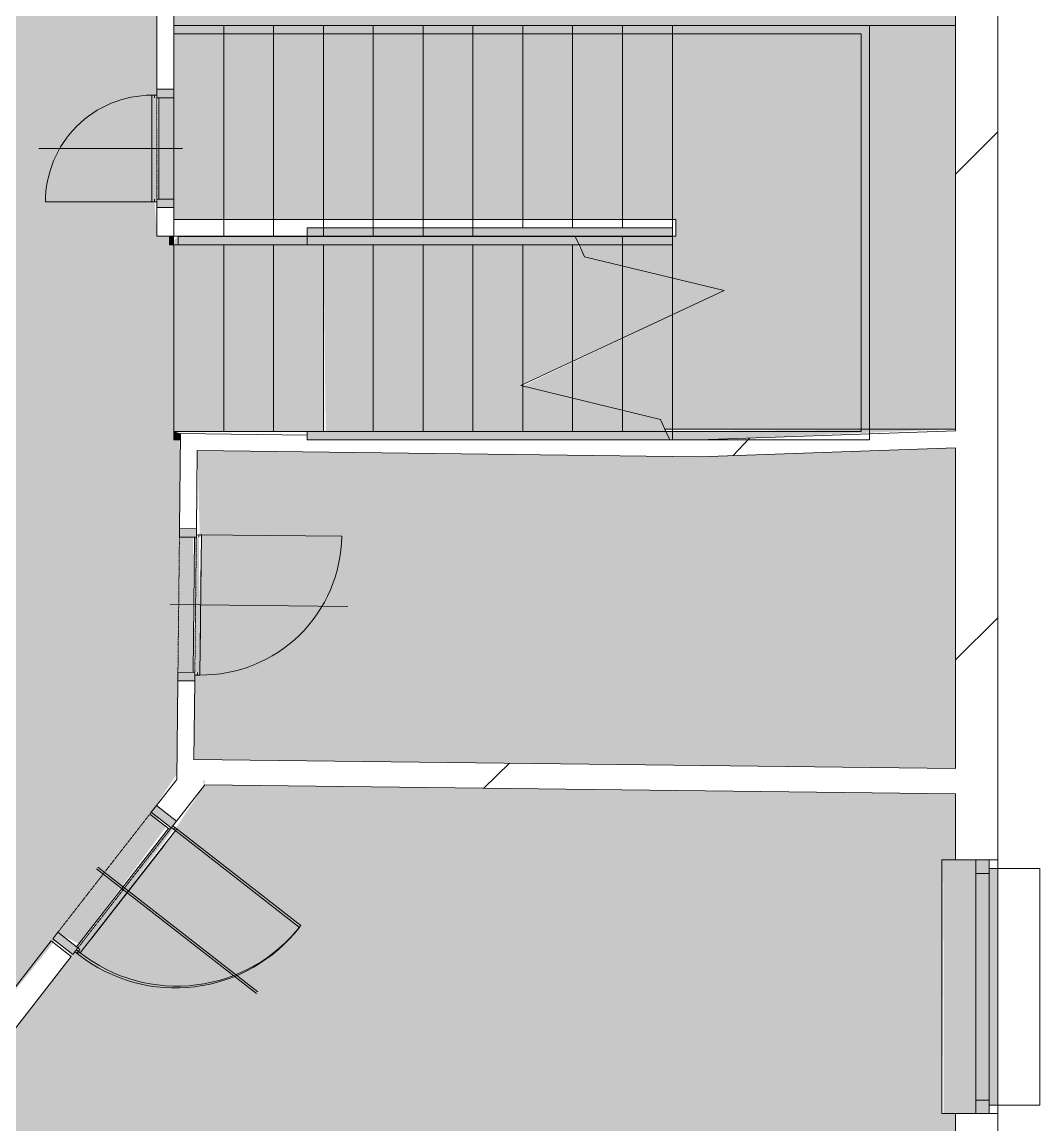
# Model space of a CAD drawing. Header units: millimetres. Extents: x -2665 to 226309, y -45352 to 20466.
# Drawn here: x 182975 to 188999, y -24432 to -17908 of the extents above; entities that cross this region are included whole.
import ezdxf

# ---------------------------------------------------------------- set-up
doc = ezdxf.new("R2010")
doc.units = ezdxf.units.MM
doc.linetypes.add('Čerchovaná se dvěma tečkami', pattern=[2.59, 1, -0.53, 0, -0.53, 0, -0.53])
for name, color, linetype, lineweight in [('A-DETL-GENF', 92, 'Continuous', 13), ('A-DETL-THIN', 151, 'Continuous', 13), ('A-DOOR', 31, 'Continuous', 13), ('A-DOOR-FRAM', 31, 'Continuous', 9), ('A-FLOR', 192, 'Continuous', 13), ('A-FLOR-HRAL', 11, 'Continuous', 13), ('A-GENM', 13, 'Continuous', 13), ('A-GLAZ', 151, 'Continuous', 13), ('A-WALL', 113, 'Continuous', 13), ('A-WALL-PATT', 111, 'Continuous', 9), ('Q-SPCQ', 91, 'Continuous', 13), ('S-STRS', 31, 'Continuous', 13), ('S-STRS-MBND', 31, 'Continuous', 9)]:
    doc.layers.add(name, color=color, linetype=linetype, lineweight=lineweight)
pattern_1 = [(45, (92359, 0), (-7184.2, 7184.2), []), (45, (95233, -3e-12), (-7184.2, 7184.2), []), (45, (100980, -7e-12), (-4310.5, 10057.9), [4064, -2032, 67.06, -1964.94])]

# ---------------------------------------------------------------- blocks, each defined once
blk = doc.blocks.new('OKNO_1k_nadsvetlik - OKNO_1k_nadsvetlik_1500x1800-1969463-Mapka _ závislý 14')
at = {"layer": 'A-GLAZ', "lineweight": 9}
h = blk.add_hatch(color=256, dxfattribs=at)
h.paths.add_polyline_path([(-750, 5), (-750, -75), (-670, -75), (-670, 5)])
h.paths.add_polyline_path([(670, -75), (750, -75), (750, 5), (670, 5)])
blk.add_hatch(color=256, dxfattribs=at).paths.add_polyline_path([(670, 5), (-670, 5), (-670, -75), (670, -75)])
for p, q in [((-750, 5), (-670, 5)), ((670, 5), (-670, 5)), ((-670, 5), (-670, -75)), ((670, 5), (750, 5)), ((670, -75), (670, 5)), ((-750, -75), (-700, -75)), ((-670, -75), (-750, -75)), ((-700, -126), (-750, -126)), ((-700, -75), (-700, -125)), ((-670, -75), (670, -75)), ((750, -75), (670, -75)), ((700, -75), (750, -75)), ((700, -125), (700, -75)), ((750, -126), (700, -126))]:
    blk.add_line(p, q, dxfattribs=at)
blk = doc.blocks.new('parapet s nosem_vnitní - parapet s nosem_vnitní-1280316-Mapka _ závislý 14')
at = {"layer": 'A-GENM', "lineweight": 9}
for points in [[(-750, 197.1), (-750, 190), (-750, 198.7)], [(-750, 190), (-750, 0), (750, 0), (750, 190)]]:
    blk.add_hatch(color=151, dxfattribs=at).paths.add_polyline_path(points)
for p, q in [((750, 200), (-750, 200)), ((-750, 200), (-750, 190)), ((750, 200), (-750, 200)), ((750, 190), (750, 200)), ((-750, 120), (-750, 190)), ((750, 190), (750, 120))]:
    blk.add_line(p, q, dxfattribs=at)
blk = doc.blocks.new('parapet_ext - parapet_ext-1802102-Mapka _ závislý 14')
at = {"layer": 'Q-SPCQ', "lineweight": 9}
blk.add_hatch(color=151, dxfattribs=at).paths.add_polyline_path([(-700, 0), (-700, -50), (700, -50), (700, 0), (-670, 0)])
for p, q in [((-700, -300), (-700, -51)), ((700, -51), (700, -300)), ((700, -300), (-700, -300))]:
    blk.add_line(p, q, dxfattribs=at)
blk = doc.blocks.new('DVERE_1k_oblozka - DD03_01_800x1970_koupelna-V145-Mapka _ závislý 14')
at = {"layer": 'A-DOOR', "lineweight": 9}
blk.add_hatch(color=151, dxfattribs=at).paths.add_polyline_path([(415, 77.1), (-400, 62.1), (-399.9, 37.1), (400, 47.1), (400, 62.1)])
h = blk.add_hatch(color=151, dxfattribs=at)
h.paths.add_polyline_path([(450, 47.1), (400, 47.1), (400, -52.9), (450, -52.9)])
h.paths.add_polyline_path([(-400, 47.1), (-450, 47.1), (-450, -52.9), (-400, -52.9)])
for p, q in [((0, -102.9), (0, 947.1)), ((-415, 47.1), (-415, 907.1)), ((415, 77.1), (-415, 77.1)), ((-415, 77.1), (-415, 62.1)), ((-415, 62.1), (-415, 77.1)), ((305, 77.1), (-305, 77.1)), ((415, 62.1), (415, 77.1)), ((415, 77.1), (415, 47.1)), ((-400, 47.1), (-450, 47.1)), ((-450, 47.1), (-450, -52.9)), ((-415, 62.1), (-400, 62.1)), ((-400, -52.9), (-400, 47.1)), ((-400, 37.1), (400, 37.1)), ((400, 62.1), (415, 62.1)), ((415, 62.1), (400, 62.1)), ((450, 47.1), (400, 47.1)), ((400, 47.1), (400, -52.9)), ((450, -52.9), (450, 47.1)), ((-450, -52.9), (-400, -52.9)), ((400, -52.9), (450, -52.9))]:
    blk.add_line(p, q, dxfattribs=at)
at = {"layer": 'A-DOOR', "linetype": 'Čerchovaná se dvěma tečkami', "lineweight": 9}
for p, q in [((-400, 47.1), (400, 47.1)), ((-400, -52.9), (400, -52.9))]:
    blk.add_line(p, q, dxfattribs=at)
at = {"layer": 'A-DOOR', "lineweight": 9}
blk.add_arc((-415, 77.1), 830, 360, 90, dxfattribs=at)
at = {"layer": 'A-DOOR-FRAM'}
for p, q in [((-400, 47.1), (-450, 47.1)), ((-400, -52.9), (-400, 47.1)), ((400, 47.1), (400, -52.9)), ((400, 47.1), (450, 47.1)), ((-450, -52.9), (-400, -52.9)), ((450, -52.9), (400, -52.9))]:
    blk.add_line(p, q, dxfattribs=at)
blk = doc.blocks.new('DVERE_1k_oblozka - DD03_01_900x1970_koupelna-1549520-Mapka _ závislý 14')
at = {"layer": 'A-DOOR', "lineweight": 9}
h = blk.add_hatch(color=151, dxfattribs=at)
h.paths.add_polyline_path([(500, 72.1), (450, 72.1), (450, -77.9), (500, -77.9)])
h.paths.add_polyline_path([(-450, 72.1), (-500, 72.1), (-500, -77.9), (-450, -77.9)])
blk.add_hatch(color=151, dxfattribs=at).paths.add_polyline_path([(465, 102.1), (-450, 87.1), (-428.6, 62.1), (450, 72.1), (450, 87.1)])
for p, q in [((0, -127.9), (0, 1072.1)), ((-465, 72.1), (-465, 1032.1)), ((-450, 72.1), (-500, 72.1)), ((-500, 72.1), (-500, -77.9)), ((465, 102.1), (-465, 102.1)), ((-465, 102.1), (-465, 87.1)), ((-465, 87.1), (-465, 102.1)), ((-465, 87.1), (-450, 87.1)), ((-450, 87.1), (-465, 87.1)), ((-450, -77.9), (-450, 72.1)), ((355, 102.1), (-355, 102.1)), ((450, 62.1), (450, 87.1)), ((450, 87.1), (465, 87.1)), ((500, 72.1), (450, 72.1)), ((450, 72.1), (450, -77.9)), ((465, 87.1), (465, 102.1)), ((465, 102.1), (465, 72.1)), ((500, -77.9), (500, 72.1)), ((-436.4, 62.1), (450, 62.1)), ((-500, -77.9), (-450, -77.9)), ((450, -77.9), (500, -77.9))]:
    blk.add_line(p, q, dxfattribs=at)
at = {"layer": 'A-DOOR', "linetype": 'Čerchovaná se dvěma tečkami', "lineweight": 9}
for p, q in [((-450, 72.1), (450, 72.1)), ((-450, -77.9), (450, -77.9))]:
    blk.add_line(p, q, dxfattribs=at)
at = {"layer": 'A-DOOR', "lineweight": 9}
blk.add_arc((-465, 102.1), 930, 360, 90, dxfattribs=at)
at = {"layer": 'A-DOOR-FRAM'}
for p, q in [((-450, 72.1), (-500, 72.1)), ((-450, -77.9), (-450, 72.1)), ((450, 72.1), (450, -77.9)), ((450, 72.1), (500, 72.1)), ((-500, -77.9), (-450, -77.9)), ((500, -77.9), (450, -77.9))]:
    blk.add_line(p, q, dxfattribs=at)
blk = doc.blocks.new('DVERE_1k_oblozka - DD03_01_600x1970_koupelna-V179-Mapka _ závislý 14')
at = {"layer": 'A-DOOR', "lineweight": 9}
blk.add_hatch(color=151, dxfattribs=at).paths.add_polyline_path([(-315, 77.1), (-300, 37.1), (300, 47.1), (315, 77.1)])
h = blk.add_hatch(color=151, dxfattribs=at)
h.paths.add_polyline_path([(-350, 47.1), (-350, -52.9), (-300, -52.9), (-300, 47.1)])
h.paths.add_polyline_path([(300, 47.1), (300, -52.9), (350, -52.9), (350, 47.1)])
for p, q in [((0, -102.9), (0, 747.1)), ((-315, 47.1), (-315, 707.1)), ((315, 77.1), (-315, 77.1)), ((-315, 77.1), (-315, 62.1)), ((205, 77.1), (-205, 77.1)), ((315, 62.1), (315, 77.1)), ((315, 77.1), (315, 47.1)), ((-300, 47.1), (-350, 47.1)), ((-350, 47.1), (-350, -52.9)), ((-315, 62.1), (-300, 62.1)), ((-300, -52.9), (-300, 47.1)), ((-300, 37.1), (300, 37.1)), ((300, 62.1), (315, 62.1)), ((350, 47.1), (300, 47.1)), ((300, 47.1), (300, -52.9)), ((350, -52.9), (350, 47.1)), ((-350, -52.9), (-300, -52.9)), ((300, -52.9), (350, -52.9))]:
    blk.add_line(p, q, dxfattribs=at)
at = {"layer": 'A-DOOR', "linetype": 'Čerchovaná se dvěma tečkami', "lineweight": 9}
for p, q in [((-300, 47.1), (300, 47.1)), ((-300, -52.9), (300, -52.9))]:
    blk.add_line(p, q, dxfattribs=at)
at = {"layer": 'A-DOOR', "lineweight": 9}
blk.add_arc((-315, 77.1), 630, 360, 90, dxfattribs=at)
at = {"layer": 'A-DOOR-FRAM'}
for p, q in [((-300, 47.1), (-350, 47.1)), ((-300, -52.9), (-300, 47.1)), ((300, 47.1), (300, -52.9)), ((300, 47.1), (350, 47.1)), ((-350, -52.9), (-300, -52.9)), ((350, -52.9), (300, -52.9))]:
    blk.add_line(p, q, dxfattribs=at)
blk = doc.blocks.new('DVERE_1k_oblozka - DD03_01_900x1970_koupelna-V180-Mapka _ závislý 14')
at = {"layer": 'A-DOOR', "lineweight": 9}
h = blk.add_hatch(color=151, dxfattribs=at)
h.paths.add_polyline_path([(500, 72.1), (486.4, 72.1), (500, 54.7)])
h.paths.add_polyline_path([(-450, 72.1), (-463.6, 72.1), (-450, 54.7)])
blk.add_hatch(color=151, dxfattribs=at).paths.add_polyline_path([(465, 102.1), (436.4, 87.1), (450, 87.1)])
for p, q in [((0, -127.9), (0, 1072.1)), ((-465, 72.1), (-465, 1032.1)), ((-450, -77.9), (-450, 72.1)), ((355, 102.1), (-355, 102.1)), ((450, 87.1), (465, 87.1)), ((465, 87.1), (465, 102.1)), ((465, 102.1), (465, 72.1)), ((500, -77.9), (500, 72.1))]:
    blk.add_line(p, q, dxfattribs=at)
at = {"layer": 'A-DOOR', "linetype": 'Čerchovaná se dvěma tečkami', "lineweight": 9}
for p, q in [((-450, 72.1), (436.4, 72.1)), ((-450, -77.9), (436.4, -77.9))]:
    blk.add_line(p, q, dxfattribs=at)
at = {"layer": 'A-DOOR', "lineweight": 9}
blk.add_arc((-465, 102.1), 930, 360, 90, dxfattribs=at)
at = {"layer": 'A-DOOR-FRAM'}
blk.add_line((-450, -77.9), (-450, 72.1), dxfattribs=at)
blk = doc.blocks.new('Typ horního madla - Horní madlo_Vnitřní_-1837963-Mapka _ závislý 14')
at = {"layer": 'A-FLOR-HRAL', "lineweight": 9}
for points in [[(91547.9, -20379.1), (91553.8, -20379.1), (91554.2, -20341.8), (91514.2, -20329.1), (91514.2, -20379.1)], [(92304.1, -20329.1), (92304.1, -20379.1), (92304.7, -20379.1), (92304.7, -20329.1)]]:
    blk.add_hatch(color=151, dxfattribs=at).paths.add_polyline_path(points)
for p, q in [((91514.2, -20379.1), (91514.2, -20329.1)), ((91514.2, -20329.1), (92304.1, -20329.1)), ((92304.1, -20329.1), (92304.1, -20379.1)), ((91553.8, -20379.1), (91514.2, -20379.1))]:
    blk.add_line(p, q, dxfattribs=at)
blk = doc.blocks.new('Typ horního madla - Horní madlo_Vnitřní_-V182-Mapka _ závislý 14')
at = {"layer": 'A-FLOR-HRAL', "lineweight": 9}
blk.add_hatch(color=151, dxfattribs=at).paths.add_polyline_path([(94449.8, -20379.1), (94426.4, -20329.1), (92304.7, -20329.1), (92304.7, -20379.1), (93367, -20379.1)])
for p, q in [((91514.2, -17977.7), (91514.2, -17927.7)), ((94759.2, -17927.7), (91514.2, -17927.7)), ((95630.9, -17927.7), (94759.2, -17927.7)), ((95630.9, -20379.1), (95630.9, -17927.7)), ((94759.2, -17977.7), (91514.2, -17977.7)), ((95580.9, -17977.7), (94759.2, -17977.7)), ((95580.9, -20329.1), (95580.9, -17977.7)), ((91514.2, -20329.1), (91514.2, -20379.1)), ((91514.2, -20329.1), (94426.4, -20329.1)), ((94449.8, -20379.1), (94426.4, -20329.1)), ((94426.4, -20329.1), (94464.2, -20329.1)), ((94464.2, -20329.1), (95580.9, -20329.1)), ((91514.2, -20379.1), (91553.8, -20379.1)), ((92304.1, -20379.1), (94449.8, -20379.1)), ((94449.8, -20379.1), (94464.2, -20379.1)), ((94464.2, -20379.1), (95630.9, -20379.1))]:
    blk.add_line(p, q, dxfattribs=at)
blk = doc.blocks.new('Typ horního madla - Horní madlo_Vnitřní_-1837980-Mapka _ závislý 14')
at = {"layer": 'A-FLOR-HRAL', "lineweight": 9}
for points in [[(91489.2, -19225.7), (91514.8, -19225.7), (91514.8, -19200.1), (91514.4, -19175.3), (91489.2, -19175.3)], [(91539.2, -19225.7), (92304.1, -19225.7), (92304.1, -19175.7), (91539.2, -19175.7)], [(92304.1, -19225.7), (92304.7, -19225.7), (92304.1, -19175.7)]]:
    blk.add_hatch(color=151, dxfattribs=at).paths.add_polyline_path(points)
for p, q in [((91489.2, -19225.7), (91489.2, -19175.3)), ((91539.2, -19225.7), (91539.2, -19175.7)), ((91539.2, -19175.7), (92304.1, -19175.7)), ((92304.1, -19124.9), (92304.1, -19174.9)), ((92304.1, -19175.7), (92304.1, -19225.7)), ((91514.8, -19225.7), (91489.2, -19225.7)), ((92304.1, -19225.7), (91539.2, -19225.7))]:
    blk.add_line(p, q, dxfattribs=at)
blk = doc.blocks.new('Typ horního madla - Horní madlo_Vnitřní_-V183-Mapka _ závislý 14')
at = {"layer": 'A-FLOR-HRAL', "lineweight": 9}
h = blk.add_hatch(color=151, dxfattribs=at)
h.paths.add_polyline_path([(93367, -19225.7), (93911.9, -19225.7), (93888.6, -19175.7), (92304.7, -19175.7), (92304.7, -19225.7)])
h.paths.add_polyline_path([(91514.8, -19225.7), (91539.2, -19225.7), (91539.2, -19175.7), (91514.8, -19200.1)])
blk.add_hatch(color=151, dxfattribs=at).paths.add_polyline_path([(94464.2, -19174.9), (94464.2, -19124.9), (92304.7, -19124.9), (92304.7, -19174.9), (93367, -19174.9)])
for p, q in [((91489.2, -19175.3), (91489.2, -19225.7)), ((91539.2, -19175.7), (93888.6, -19175.7)), ((94464.2, -19124.9), (92304.1, -19124.9)), ((94464.2, -19174.9), (92304.1, -19174.9)), ((93911.9, -19225.7), (93888.6, -19175.7)), ((93888.6, -19175.7), (94464.2, -19175.7)), ((94464.2, -19174.9), (94464.2, -19124.9)), ((94464.2, -19175.7), (94464.2, -19225.7)), ((91514.2, -19225.7), (93911.9, -19225.7)), ((93911.9, -19225.7), (94464.2, -19225.7))]:
    blk.add_line(p, q, dxfattribs=at)

msp = doc.modelspace()

# ---------------------------------------------------------------- hatches: boundary and pattern name
at = {"layer": 'A-DETL-GENF', "lineweight": 9}
h = msp.add_hatch(color=151, dxfattribs=at)
h.paths.add_polyline_path([(169957.5, -23536.6), (169957.5, -23436.6), (167903.3, -23436.2), (167854, -23330.6), (167126.3, -23153.7), (168186.3, -22659.4), (167458.6, -22482.5), (167409.2, -22376.5), (165696.3, -22376.5), (165696.3, -23531.5), (169798.8, -23536.6)])
h.paths.add_polyline_path([(145145.9, -23449.3), (145850.6, -23449.3), (145835.6, -23165.8), (145820.6, -23165.8), (145835.6, -22265.8), (145850.6, -22250.8), (145850.6, -21375.2), (145630.6, -21375.2), (145630.6, -21125.2), (145850.6, -21125.2), (145850.6, -19774.5), (145600.6, -19774.5), (145600.6, -19524.5), (145848.9, -19524.5), (145814.8, -18117.7), (145773.1, -17411.6), (144984.2, -17441.1), (144981.4, -17443.5), (144084.1, -17434), (144081.4, -17426.4), (143204.3, -17456.6), (143201.4, -17459), (142304.2, -17454), (142301.5, -17441.9), (141106.6, -17455.7), (141106.6, -19579.6), (142139.6, -19579.6), (143615.9, -21056), (143615.9, -23449.3), (144245.9, -23449.3), (144245.9, -23374.3), (145145.9, -23379.3)])
h.paths.add_polyline_path([(146106.6, -21565.8), (146476, -21565.8), (146476, -19113.6), (146100.6, -19113.6), (146100.6, -21565.8)])
h.paths.add_polyline_path([(146676, -21565.8), (146692.6, -21565.8), (146676, -21523.1)])
h.paths.add_polyline_path([(187565.8, -20315.3), (188498.8, -20315.3), (188498.8, -17927.7), (183873.6, -17927.7), (183873.6, -19075.3), (186843.6, -19075.3), (186843.6, -19175.3), (186247.8, -19175.7), (186303.8, -19295.7), (186823.4, -19422), (186823.4, -19639.8), (185938.4, -20061.1), (186753, -20259.1), (186779.2, -20315.3), (186809.2, -20315.3)])
h.paths.add_polyline_path([(148757.6, -20290.8), (150709.7, -20290.8), (150694.7, -20150.8), (150679.7, -20150.8), (150694.7, -19550.8), (150709.7, -19535.8), (150709.7, -19113.6), (147859.9, -19114), (147917.9, -19238.3), (148744.7, -19460.5), (147859.7, -19873.2), (147859.7, -20109.4), (148383.5, -20236.7), (148408.7, -20290.8), (148449.7, -20290.8)])
h.paths.add_polyline_path([(150784.7, -20150.8), (150809.7, -20150.8), (150809.7, -19550.8), (150719.7, -19550.8), (150719.7, -20150.8)])
h.paths.add_polyline_path([(152071.6, -18728.2), (152071.6, -18608.2), (150971.6, -18608.2), (150971.6, -18728.2)])
h.paths.add_polyline_path([(151001.6, -18528.2), (151061.6, -18508.2), (152121.6, -18528.2), (152121.6, -18431.9), (149629.6, -18442.1), (149629.6, -18478.2), (150921.6, -18478.2), (150921.6, -18528.2), (150971.6, -18528.2)])
h.paths.add_polyline_path([(146083.1, -18478.2), (146125.9, -18478.2), (146125.9, -16845.8), (146106.6, -16845.8), (146106.6, -17195.8), (146018.3, -17195.8), (146083.1, -18471.8), (146056.2, -18478.2)])
h.paths.add_polyline_path([(146375.9, -18478.2), (149379.6, -18478.2), (149379.6, -18167), (149499.6, -18167), (149499.6, -17367), (149379.6, -17367), (149371.6, -17225.4), (146375.9, -17225.4), (146375.9, -18117.7)])
h.paths.add_polyline_path([(155656.6, -18478.2), (156606.6, -18477.2), (156606.6, -18431.9), (155606.6, -18431.9), (155606.6, -18477.2), (155656.6, -18477.2)])
h.paths.add_polyline_path([(153886.6, -18478.2), (154506.6, -18477.2), (154506.6, -18431.9), (153836.6, -18431.9), (153836.6, -18477.2), (153886.6, -18477.2)])
h.paths.add_polyline_path([(152686.6, -18478.2), (152686.6, -18477.2), (152736.6, -18477.2), (152736.6, -18431.9), (152371.6, -18431.9), (152371.6, -18478.2), (152609.7, -18478.2)])
h.paths.add_polyline_path([(158656.6, -18478.2), (158656.6, -18477.2), (158706.6, -18477.2), (158706.6, -18431.9), (157706.6, -18431.9), (157706.6, -18477.2), (157756.6, -18478.2)])
h.paths.add_polyline_path([(160736, -18478.2), (160806.6, -18477.2), (160806.6, -18431.9), (159806.6, -18431.9), (159806.6, -18477.2), (160636, -18478.2)])
h.paths.add_polyline_path([(162386, -18478.2), (162548.6, -18477.2), (162548.6, -18431.9), (161906.6, -18431.9), (161906.6, -18477.2), (162136, -18478.2)])
h.paths.add_polyline_path([(163727.7, -18478.2), (163706.6, -18431.9), (163598.6, -18431.9), (163598.6, -18477.2), (163721.8, -18478.2)])
h.paths.add_polyline_path([(149606.6, -18217), (149599.6, -17317), (149579.6, -17317), (149579.6, -18217)])
h.paths.add_polyline_path([(180825.1, -17238.3), (183789.2, -17238.3), (183822.7, -16315.1), (183895.3, -16314.8), (183895.3, -15516.2), (183819.3, -15514.9), (183820.1, -15317.2), (182490.8, -15321.8), (182488.1, -13416.8), (182578, -13416.7), (182576.9, -12616.7), (182486.9, -12616.7), (182483, -9896.8), (182572.9, -9896.7), (182571.8, -9096.7), (182481.8, -9096.7), (182478.1, -6517.4), (182568, -6517.2), (182566.9, -5717.2), (182476.9, -5717.2), (182475.5, -4804.7), (182200.8, -4819.7), (182200.8, -4834.7), (181400.8, -4819.7), (181385.8, -4804.7), (180898.1, -4804.7), (180897, -7500.5), (181282.8, -7493.8), (181289.8, -7893.7), (180869.8, -7901.4), (180869, -10505.4), (181277.6, -10491.1), (181291.6, -10890.9), (180841.9, -10906.6), (180863.6, -11224.8), (180869.7, -11224.8), (180855.7, -13224.8), (180835.7, -13224.8), (180855.7, -14214.8), (180861.7, -14214.8), (180847.8, -16214.8), (180827.8, -16214.8), (180847.8, -16493.3), (181290.8, -16493.3), (181290.8, -16893.3), (180826, -16893.3), (180825.1, -17233.5)])
h.paths.add_polyline_path([(169798.8, -17238.3), (169986, -17238.3), (169986, -17169.9), (170505.6, -17169.9), (170500.8, -15721.9), (167734.4, -15721.9), (167734.4, -15861.9), (167644.4, -15861.9), (167644.4, -16661.9), (167734.4, -16661.9), (167734.4, -17238.3), (169295.7, -17238.3)])
h.paths.add_polyline_path([(188748.8, -17238.3), (188748.8, -17142.7), (187633.6, -17142.7), (187634, -17237.9), (188498.8, -17238.3)])
h.paths.add_polyline_path([(164147, -17238.3), (167634.4, -17238.3), (167619.4, -16661.9), (167604.4, -16661.9), (167619.4, -15861.9), (167634.4, -15846.9), (167619.4, -15721.9), (164065, -15721.9), (164072.1, -16250.2), (164142.4, -16251.3), (164147, -17238.3)])
h.paths.add_polyline_path([(187332.7, -16893.3), (186882.7, -16893.3), (186882.7, -16493.3), (187331.1, -16493.3), (187331.6, -16613.4)])
h.paths.add_polyline_path([(187334, -17238.3), (187325.9, -15305.1), (183922.7, -15317.2), (183934.7, -15516.5), (183949.3, -15516.5), (183920.3, -16316.8), (183905.3, -16316.8), (183904.4, -17238.3), (187332.7, -17238.3)])
h.paths.add_polyline_path([(180525.1, -17208.3), (180525.1, -17208.3), (180525.1, -17178.3)])
h.paths.add_polyline_path([(163706.6, -16301.9), (163717.7, -16301.1), (163706.6, -16301.1)])
h.paths.add_polyline_path([(170376.2, -15621.9), (170500.6, -15621.9), (170496.2, -15215.3), (170374.3, -15215.7), (170379.3, -14215.6), (170496.2, -14214.6), (170489.8, -13220.3), (170368, -13219.6), (170373, -12220.7), (170489.8, -12219.6), (170486.6, -11931.2), (170068.9, -11932.5), (170067.6, -11532.5), (170487.6, -11531.2), (170480.3, -11220.3), (170361.6, -11220.7), (170366.6, -10220.7), (170483.5, -10219.7), (170477.1, -9215.3), (170355.3, -9214.7), (170360.3, -8215.7), (170477.1, -8214.7), (170466.5, -7215.3), (170348.9, -7215.7), (170353.9, -6215.7), (170470.7, -6214.7), (170466.5, -5950), (170069.9, -5950), (170069.9, -5391.9), (168593.8, -5391.9), (168593.8, -15621.9), (169053.8, -15606.9), (169053.8, -15591.9), (169953.8, -15606.9), (169968.8, -15621.9), (170003.8, -15621.9)])
h.paths.add_polyline_path([(164064.7, -15621.9), (168493.8, -15621.9), (168478.8, -14601.9), (168463.8, -14601.9), (168478.8, -13801.9), (168493.8, -13786.9), (168493.8, -12892.6), (164052.2, -12952.4), (164060.5, -13745.2), (164130.8, -13744.9), (164125.8, -14744.9), (164060.5, -14746.4), (164064.5, -15621.9)])
h.paths.add_polyline_path([(182590.6, -15201.4), (187325.9, -15185.1), (187311.9, -14407.4), (187194.2, -14407.9), (187202.9, -12407.8), (187315, -12407.1), (187311.9, -11716.7), (182585.6, -11716.7), (182603, -12615.5), (182616.9, -12616.7), (182601.9, -13416.7), (182588, -13416.8), (182588.1, -13466.8)])
h.paths.add_polyline_path([(180533, -14213.9), (180533.1, -14213.9), (180534.7, -13577.1)])
h.paths.add_polyline_path([(164101.7, -12851.7), (168493.8, -12792.6), (168478.8, -12661.9), (168463.8, -12661.9), (168478.8, -11861.9), (168493.8, -11846.9), (168493.8, -5528.2), (164451.6, -5528.2), (164451.6, -5928.2), (164069.7, -5928.2), (164093.5, -6199.9), (164095.9, -6199.9), (164080.2, -7200), (164075.6, -7201.4), (164102.8, -8199.9), (164105.2, -8199.9), (164089.5, -9200), (164084.8, -9201.4), (164112.1, -10209.9), (164114.5, -10211.4), (164109.5, -11209.9), (164094.1, -11210.8), (164097.5, -11534.3), (164469.7, -11534.4), (164482.7, -11921.7), (164097.5, -11935), (164099.8, -12442)])
h.paths.add_polyline_path([(186901.9, -11616.7), (186901.9, -10496.7), (187311.9, -10496.7), (187299.2, -10407.4), (187178.4, -10407.9), (187187.1, -8407.9), (187299.2, -8406.8), (187298.1, -8216.7), (182580.5, -8216.7), (182597.9, -9095.5), (182611.8, -9096.7), (182596.8, -9896.7), (182582.9, -9896.8), (182585.6, -11616.7), (183597, -11616.7), (183597, -11016.7), (183917, -11016.7), (183917, -11616.7), (185726.2, -11616.7)])
h.paths.add_polyline_path([(180540.9, -11224), (180541, -11224), (180541.8, -10906.6)])
h.paths.add_polyline_path([(170683.5, -10219.7), (170683.6, -10219.7), (170683.3, -10171.7)])
h.paths.add_polyline_path([(170677.1, -8214.7), (170677.2, -8214.7), (170676.1, -7901.4)])
h.paths.add_polyline_path([(182580.3, -8116.7), (186888.1, -8116.7), (186888.1, -7516.7), (187295.7, -7516.7), (187287.4, -7407.5), (187166.6, -7407.9), (187175.3, -5407.9), (187287.4, -5407.2), (187284.6, -4804.7), (182575.5, -4804.7), (182593, -5716), (182606.9, -5717.2), (182591.9, -6517.2), (182578, -6517.4), (182580, -7901.4)])
h.paths.add_polyline_path([(170670.7, -6214.7), (170670.8, -6214.7), (170669.9, -5950)])
h.paths.add_polyline_path([(180556.9, -5224), (180557, -5224), (180558.3, -4704.7)])
h.paths.add_polyline_path([(187284.6, -4704.7), (187283.4, -4397.9), (187154.7, -4398), (187163.4, -2397.9), (187275.5, -2397.2), (187271.8, -1904.5), (186883.5, -1906), (186881.8, -1466), (184462.1, -1497.9), (184461.1, -1503.9), (182462.1, -1495.3), (182461.1, -1483), (181314.2, -1488.9), (181315.8, -1897.4), (180905.8, -1899), (180905.8, -4704.7), (187283.4, -4704.7)])
h.paths.add_polyline_path([(187283.4, -4397.9), (187275.5, -4397.5), (187275.5, -4397.9)])
at = {"layer": 'A-FLOR'}
h = msp.add_hatch(color=151, dxfattribs=at)
h.paths.add_polyline_path([(162298.8, -30076.6), (162789, -30076.6), (162789, -29899.5), (163989, -29906.6), (163989, -30076.6), (164098.8, -30076.6), (164098.8, -29535.6), (164498.8, -29535.6), (164498.8, -24894.3), (163708.8, -24909.3), (163706.6, -24924.3), (162908.8, -24909.3), (162893.8, -24894.3), (162298.8, -24894.3), (162298.8, -29906.6)])
h.paths.add_polyline_path([(155223.9, -30046.6), (155223.8, -25176.6), (154988.8, -25191.6), (154988.8, -25206.6), (154088.8, -25191.6), (154073.8, -25176.6), (154038.8, -25176.6), (154026.2, -25176.6), (152210.2, -26629.6), (152249.7, -30046.6), (152608.8, -30046.6), (152608.8, -29896.9), (155008.8, -29906.6), (155008.8, -30046.6), (155223.8, -30046.6)])
h.paths.add_polyline_path([(146608.8, -30046.6), (146608.8, -29901.6), (147508.8, -29906.6), (147508.8, -30046.6), (147808.8, -30046.6), (147808.8, -29899.5), (149008.8, -29906.6), (149008.8, -30046.6), (149309.7, -30046.6), (149309.7, -23684), (148592.2, -23708.3), (148587, -23718.2), (147687, -23703.2), (147686.9, -23693.3), (146520.6, -23700), (146520.6, -23970), (146100.6, -23970), (146100.6, -24139.3), (146179.2, -24139.3), (146170.6, -25639.3), (146100.6, -25639.3), (146100.6, -29535.6), (146500.6, -29535.6), (146519.2, -30046.6)])
h.paths.add_polyline_path([(155373.9, -30046.6), (155608.8, -30046.6), (155608.8, -29896.9), (158008.8, -29906.6), (158008.8, -30046.6), (158353.5, -30036.7), (158353.5, -26754.6), (156616.4, -25176.6), (156518.8, -25191.6), (156518.8, -25206.6), (155618.8, -25191.6), (155603.8, -25176.6), (155387.4, -25176.6), (155375.5, -29469.1)])
h.paths.add_polyline_path([(152059.3, -30046.6), (152099.4, -30046.6), (152059.3, -26558.1), (153848.3, -25126.8), (153650.2, -24954.6), (153629.5, -24943.5), (153025.5, -24295.7), (153025.2, -24274.5), (152437.6, -23666.1), (149459.7, -23699.3), (149459.7, -30046.6), (149608.8, -30046.6), (149608.8, -29896.9), (152008.8, -29906.6), (152008.8, -30046.6)])
h.paths.add_polyline_path([(158503.5, -30046.6), (158598.8, -30036.7), (158598.8, -29846.9), (162198.8, -29846.9), (162198.8, -23686.6), (158119, -23686.6), (157567.1, -24289.8), (157557.1, -24311.6), (156931.9, -24937.4), (156911, -24937.4), (156767.3, -25101.6), (158503.5, -26688.5), (158503.5, -30036.7)])
h.paths.add_polyline_path([(172283.8, -22429.3), (172258.8, -22429.3), (172258.8, -21979.3), (172678.8, -21979.3), (172678.8, -22284.3), (173063.8, -22269.3), (173063.8, -22254.3), (173863.8, -22269.3), (173878.8, -22284.3), (174909.1, -22269.3), (174909.1, -22254.3), (175709.1, -22269.3), (175724.1, -22284.3), (176489.1, -22284.3), (176489.1, -22534.3), (177480.4, -22534.3), (177711.4, -22735.1), (177733.1, -22735.1), (178361, -23358), (178361, -23378.8), (179302.6, -24281.8), (182416.5, -24281.8), (183200.9, -23303), (183311.5, -23360.3), (183828.4, -22668.2), (183740.1, -22582.1), (183891, -22354.9), (183897.7, -21754.2), (183987.7, -21754.2), (183987.7, -20955.1), (183906.6, -20954.2), (183907.1, -20379.5), (183873.4, -20379.1), (183873.4, -19225.7), (183848.4, -19225.7), (183848.4, -19175.3), (183773.6, -19175.3), (183758.6, -18955.3), (183743.6, -18955.3), (183758.6, -18355.3), (183773.6, -18340.3), (183773.6, -17238.3), (180825.1, -17238.3), (180824.6, -17408.3), (179799, -17408.3), (179799, -17535.4), (178599, -17528.3), (178599, -17408.3), (178360.7, -17408.3), (178385.5, -20310.9), (177598.9, -20303.3), (177598.9, -20200.9), (176798.9, -20200.9), (176798.9, -20310.9), (173403.3, -20331.8), (172149, -20358), (172149, -20188), (171959, -20188), (171959, -20098), (171159, -20098), (171159, -20188), (170119, -20188), (170119, -18222.8), (169986, -18222.8), (169986, -17238.3), (167734.4, -17238.3), (167749.4, -17851.9), (167764.4, -17851.9), (167749.4, -18651.9), (167734.4, -18666.9), (167749.4, -19775.4), (167764.4, -19775.4), (167749.4, -20375.4), (167734.4, -20390.4), (167734.4, -20656.9), (165631.6, -20656.9), (165631.6, -20280.9), (165482.7, -20295.9), (165482.7, -20310.9), (164882.7, -20295.9), (164867.7, -20280.9), (164468.6, -20280.9), (164468.6, -21508.2), (163816, -21523.2), (163816, -21538.2), (163216, -21523.1), (163216, -21508.2), (161486, -21523.2), (161486, -21538.2), (160886, -21523.1), (160886, -21508.2), (160736, -21523.2), (160736, -21748.2), (159872.1, -21748.2), (159872.1, -21658.2), (158972.1, -21658.2), (158972.1, -21748.2), (155782, -21748.2), (154159.7, -20300.6), (154159.7, -18728.2), (153886.6, -18728.2), (153886.6, -18805.2), (152686.6, -18798.2), (152686.6, -18728.2), (152609.7, -18728.2), (152609.7, -20625.8), (152519.7, -20625.8), (152519.7, -21425.8), (152609.7, -21425.8), (152609.7, -21715.8), (147689.7, -21715.8), (147686.9, -22135.8), (146100.6, -22135.8), (146100.6, -22265.8), (145860.6, -22265.8), (145871.6, -23165.8), (146100.6, -23165.8), (146106.6, -23552.4), (147686.1, -23543.6), (147689.7, -23683.3), (148586.8, -23678.2), (148587, -23538.2), (150481.3, -23527.3), (150481.3, -23362.9), (150705.4, -23361.6), (150706.4, -23526), (152500.9, -23515.7), (153960, -25026.6), (156627, -25015.6), (158055.3, -23536.6), (161998.8, -23536.6), (161998.8, -23166.6), (162298.8, -23166.6), (162298.8, -24794.3), (164498.8, -24794.3), (164498.8, -23937.5), (164099.2, -23937.5), (164099.2, -23527.5), (165696.3, -23527.4), (165696.3, -22376.5), (169336.3, -22376.5), (169336.7, -21816.5), (170396.3, -21816.5), (170389.5, -23436.6), (169957.5, -23436.6), (169957.5, -23536.6), (170869.6, -23553.1), (170869.6, -23643), (171668.2, -23643), (171669.5, -23566.6), (172283.8, -23566.6), (172283.8, -22434.3)])
h.paths.add_polyline_path([(178998.8, -28719.3), (179058.8, -28719.3), (179058.8, -25759.3), (179198.8, -25759.3), (179194.2, -24859.3), (179058.8, -24859.3), (179058.8, -24281.8), (179085.9, -24281.8), (178246.8, -23477.1), (178334.8, -23367.5), (177694.1, -22753.1), (177597.2, -22854.1), (177420.1, -22684.3), (176089.1, -22684.3), (176089.1, -22434.3), (175709.1, -22434.3), (175709.1, -22294.3), (174909.1, -22294.3), (174909.1, -22434.3), (173863.8, -22434.3), (173863.8, -22294.3), (173063.8, -22294.3), (173063.8, -22434.3), (172383.8, -22434.3), (172383.8, -28589.6), (175958.8, -28599.3), (175958.8, -28719.3), (176083.8, -28719.3), (176083.8, -28319.3), (176483.8, -28334), (176484, -28719.3), (176598.8, -28719.3), (176598.8, -28639.6), (178998.8, -28649.3)])
h.paths.add_polyline_path([(187968.8, -28719.3), (188098.8, -28719.3), (188098.8, -28319.3), (188498.8, -28319.3), (188498.8, -25308.2), (184068.3, -25276.5), (184082.8, -25291.4), (183168, -25266.7), (183152.9, -25251.5), (182483.8, -25251.7), (182483.8, -28719.3), (182548.8, -28719.3), (182548.8, -28639.6), (184948.8, -28649.3), (184948.8, -28719.3), (185548.8, -28719.3), (185548.8, -28642.2), (186748.8, -28649.3), (186748.8, -28719.3), (187068.8, -28719.3), (187068.8, -28644.3), (187968.8, -28649.3)])
h.paths.add_polyline_path([(170558.8, -28719.3), (170558.8, -28642.2), (171758.8, -28649.3), (171758.8, -28719.3), (172283.8, -28719.3), (172283.8, -23677.1), (171667.9, -23682.1), (171682.3, -23696.9), (170867.6, -23668), (170852.4, -23652.8), (170487.5, -23652.2), (170487.5, -23956.6), (170059.3, -23956.6), (170048.8, -26063.7), (170048.8, -28319.3), (170448.8, -28334), (170448.8, -28719.3)])
h.paths.add_polyline_path([(182083.8, -28719.3), (182083.8, -28319.3), (182333.8, -28319.3), (182333.8, -24431.8), (179208.8, -24431.8), (179223.8, -24859.3), (179238.8, -24859.3), (179223.8, -25759.3), (179208.8, -25774.3), (179208.8, -28719.3), (179498.8, -28719.3), (179498.8, -28639.6), (181898.8, -28649.3), (181898.8, -28719.3)])
h.paths.add_polyline_path([(184068.3, -25251.2), (184069.7, -25111.2), (188498.8, -25158.2), (188498.8, -24364.3), (188420.2, -24364.3), (188428.8, -22864.3), (188498.8, -22864.3), (188498.8, -22472.9), (184056, -22420.6), (183880.8, -22682.2), (183882.9, -22691.6), (183305.5, -23401.6), (183289.2, -23405.3), (182483.8, -24439.5), (182483.8, -25094.4), (183169.8, -25101.7), (183169.8, -25241.7), (184068.2, -25251.2)])
h.paths.add_polyline_path([(164758.8, -25069.3), (164758.8, -24889.3), (169948.8, -24889.3), (169946.7, -23646.6), (164599.1, -23646.6), (164599.2, -24889.3), (164749.1, -24894.3), (164756.1, -25019.3)])
h.paths.add_polyline_path([(182098.8, -22689.3), (182098.8, -22289.3), (182498.8, -22289.3), (182483.8, -22689.3), (182416.5, -22689.3)])
h.paths.add_polyline_path([(184056, -22420.6), (184055.6, -22388.8), (184042.8, -22401)])
h.paths.add_polyline_path([(188498.8, -22322.9), (188498.8, -20426.5), (186981.7, -20479.4), (184012.3, -20443), (184027.5, -20949.7), (184036.6, -20955.5), (184012.7, -21755.5), (183997.5, -21770.6), (183997.1, -22269.9), (188083.5, -22318)])
h.paths.add_polyline_path([(160636, -21648.2), (160636, -18728.2), (159856.6, -18728.2), (159856.6, -18805.2), (158656.6, -18798.2), (158656.6, -18728.2), (158496, -18728.2), (158496, -19128.2), (158096, -19128.2), (158096, -18728.2), (157756.6, -18728.2), (157756.6, -18805.2), (156556.6, -18798.2), (156556.6, -18728.2), (155656.6, -18728.2), (155656.6, -18805.2), (154456.6, -18798.2), (154456.6, -18728.2), (154309.7, -18728.2), (154309.7, -20233.4), (155839.2, -21598.2), (158627.1, -21618.2), (158627.1, -21648.2), (158972.1, -21633.2), (158972.1, -21618.2), (159872.1, -21633.2), (159887.1, -21648.2), (159922.1, -21648.2)])
h.paths.add_polyline_path([(152509.7, -21565.8), (152494.7, -21425.8), (152479.7, -21425.8), (152494.7, -20625.8), (152509.7, -20610.8), (152509.7, -18728.2), (150809.7, -18728.2), (150811.4, -20311.1), (150834.7, -20311.1), (150834.7, -20411.9), (150809.7, -20411.9), (150809.7, -21565.8)])
h.paths.add_polyline_path([(163216, -21498.2), (163816, -21498.2), (163816, -21408.2), (163961, -21408.2), (163948.5, -19988.2), (163816, -20003.2), (163816, -20018.2), (163216, -20003.2), (163201, -19988.2), (162386, -19988.2), (162386, -21408.2), (163216, -21408.2)])
h.paths.add_polyline_path([(161486, -21498.2), (161501, -21408.2), (162286, -21408.2), (162286, -19988.2), (161486, -20003.2), (161486, -20018.2), (160886, -20003.2), (160871, -19988.2), (160736, -20003.2), (160736, -21408.2), (160886, -21408.2), (160886, -21498.2), (161080.4, -21498.2)])
h.paths.add_polyline_path([(164169.1, -21408.2), (164388.3, -21408.2), (164368.6, -20280.9), (164061, -20280.9), (164061, -21408.2)])
h.paths.add_polyline_path([(167634.4, -20556.9), (167634.4, -20375.4), (167724.4, -20375.4), (167724.4, -19775.4), (167634.4, -19775.4), (167634.4, -19336.9), (166636.6, -19336.9), (166651.6, -19791.9), (166666.6, -19791.9), (166651.6, -20391.9), (166636.6, -20402), (166636.6, -20556.9), (167241.9, -20556.9)])
h.paths.add_polyline_path([(165731.6, -20556.9), (166536.6, -20556.9), (166536.6, -20391.9), (166626.6, -20391.9), (166626.6, -19791.9), (166536.6, -19791.9), (166536.6, -19336.9), (165731.6, -19336.9), (165731.6, -20441.9)])
h.paths.add_polyline_path([(186981.7, -20379.4), (188498.8, -20315.3), (186785.6, -20329.1), (186809.2, -20377.3)])
h.paths.add_polyline_path([(165188.1, -20270.9), (165482.7, -20270.9), (165482.7, -20180.9), (165631.6, -20180.9), (165631.6, -19236.9), (166041.6, -19236.9), (166041.6, -17626.9), (164073.8, -17626.9), (164102.3, -18867.5), (164733.8, -18867.5), (164748.8, -20180.9), (164882.7, -20180.9), (164882.7, -20270.9)])
h.paths.add_polyline_path([(172469, -20231.3), (174395.2, -20190.9), (174395.2, -17408.3), (174110.7, -17408.3), (174110.7, -17535.4), (172910.7, -17528.3), (172910.7, -17408.3), (172310.7, -17408.3), (172310.7, -17535.4), (171110.7, -17528.3), (171110.7, -17408.3), (170609, -17408.3), (170609, -20088), (171159, -20073), (171159, -20058), (171959, -20073), (171974, -20088), (172469, -20088), (172469, -20191)])
h.paths.add_polyline_path([(177598.9, -20190.9), (178025.2, -20190.9), (178026.2, -20053.3), (178209.2, -20051.2), (178185.7, -17408.3), (177969, -17408.3), (177969, -17535.4), (176769, -17528.3), (176769, -17408.3), (175919, -17408.3), (175919, -17535.4), (174719, -17528.3), (174719, -17408.3), (174495.2, -17408.3), (174495.2, -20190.9), (176798.9, -20175.9), (176798.9, -20160.9), (177598.9, -20175.9)])
h.paths.add_polyline_path([(164468.6, -20180.9), (164633.8, -20180.9), (164633.8, -18967.5), (163878.9, -18967.5), (163878.9, -18728.2), (163648.6, -18733.3), (163648.6, -18805.2), (162498.6, -18798.2), (162498.6, -18728.2), (162386, -18728.2), (162386, -19888.2), (164061, -19888.2), (164061, -20180.9), (164368.6, -20180.9)])
h.paths.add_polyline_path([(161516, -19888.2), (162136, -19888.2), (162136, -18728.2), (161956.6, -18728.2), (161956.6, -18805.2), (160756.6, -18798.2), (160736, -19888.2), (161486, -19888.2)])
h.paths.add_polyline_path([(166636.6, -19236.9), (167634.4, -19236.9), (167634.4, -18651.9), (167724.4, -18651.9), (167724.4, -17851.9), (167634.4, -17851.9), (167634.4, -17626.9), (166141.6, -17626.9), (166141.6, -19236.9), (166536.6, -19236.9)])
h.paths.add_polyline_path([(149606.6, -19113.6), (150709.7, -19105.4), (150709.7, -19071.9), (147917.9, -19113.6), (149120.6, -19113.6)])
h.paths.add_polyline_path([(146476, -19113.6), (146476, -18911.6), (150709.7, -18871.9), (150709.7, -18728.2), (146100.6, -18728.2), (146106.6, -19113.6)])
h.paths.add_polyline_path([(183783.6, -18955.3), (183873.4, -18955.3), (183873.4, -18355.3), (183783.6, -18355.3)])
h.paths.add_polyline_path([(187534, -17927.7), (188498.8, -17927.7), (188498.8, -17488.3), (183873.6, -17488.3), (183873.6, -17927.7), (187334, -17927.7)])
h.paths.add_polyline_path([(182085, -17888.3), (182085, -17488.3), (182485, -17488.3), (182485, -17888.3)])
h.paths.add_polyline_path([(176448.3, -17888.3), (176048.3, -17888.3), (176048.3, -17488.3), (176448.3, -17488.3), (176448.3, -17672.4)])
h.paths.add_polyline_path([(167634.4, -17526.9), (167634.4, -17238.3), (164072.1, -17251.3), (164073.8, -17526.9), (166141.6, -17526.9)])
at = {"layer": 'A-WALL-PATT'}
h = msp.add_hatch(dxfattribs=at)
h.set_pattern_fill('FP_19', color=256, angle=45, style=0, pattern_type=2)
h.set_pattern_definition(pattern_1)
h.paths.add_polyline_path([(183773.6, -19075.3), (183873.6, -19075.3), (183873.6, -19005.3), (183773.6, -19005.3)])
h.paths.add_polyline_path([(183873.6, -18305.3), (183873.6, -17238.3), (183773.6, -17238.3), (183773.6, -18305.3)])
h = msp.add_hatch(dxfattribs=at)
h.set_pattern_fill('FP_19', color=256, angle=45, style=0, pattern_type=2)
h.set_pattern_definition(pattern_1)
h.paths.add_polyline_path([(188723.8, -28719.3), (188748.8, -28719.3), (188748.8, -24364.3), (188498.8, -24364.3), (188498.8, -28719.3), (188572.3, -28719.3)])
h.paths.add_polyline_path([(188498.8, -22864.3), (188748.8, -22864.3), (188748.8, -17238.3), (188498.8, -17238.3), (188498.8, -22472.9)])
h = msp.add_hatch(dxfattribs=at)
h.set_pattern_fill('FP_25', color=256, angle=45, style=0, pattern_type=2)
h.set_pattern_definition(pattern_1)
h.paths.add_polyline_path([(186823.4, -19175.3), (186843.6, -19175.3), (186823.4, -19075.3), (183773.6, -19075.3), (183773.6, -19175.3), (185726.2, -19175.3)])
h.paths.add_polyline_path([(185726.2, -19174.9), (184663.9, -19174.9), (184663.9, -19124.9), (186823.4, -19124.9), (186823.4, -19174.9)])
h = msp.add_hatch(dxfattribs=at)
h.set_pattern_fill('FP_53', color=256, angle=45, style=0, pattern_type=2)
h.set_pattern_definition([(44.363, (92359, 0), (-7103.9, 7263.6), []), (44.363, (95233, -32), (-7103.9, 7263.6), []), (44.363, (100980, -96), (-4198.4, 10105.2), [4064, -2032, 67.06, -1964.94])])
h.paths.add_polyline_path([(183890.6, -22388.8), (183952.9, -22308.8), (183991.2, -22338.7), (183991.9, -21805.2), (183897.1, -21805.3), (183891.9, -22269.9)])
h.paths.add_polyline_path([(184007.1, -20905.4), (184012.3, -20343), (183913.4, -20341.8), (183907.1, -20904.2), (184006.6, -20905.4)])
h = msp.add_hatch(dxfattribs=at)
h.set_pattern_fill('FP_75', color=256, angle=45, style=0, pattern_type=2)
h.set_pattern_definition([(44.297, (92359, 0), (-7095.5, 7271.8), []), (44.297, (95233, -35), (-7095.5, 7271.8), []), (44.297, (100980, -106), (-4186.8, 10110), [4064, -2032, 67.06, -1964.94])])
h.paths.add_polyline_path([(186982.9, -20479.4), (186981.7, -20379.4), (185726.2, -20379.1), (184663.9, -20379.1), (184663.9, -20351), (184013.4, -20343), (184012.3, -20443), (186809, -20477.3)])
h = msp.add_hatch(dxfattribs=at)
h.set_pattern_fill('FP_76', color=256, angle=45, style=0, pattern_type=2)
h.set_pattern_definition([(47, (92359, 0), (-7430.6, 6929.1), []), (47, (95231, 100), (-7430.6, 6929.1), []), (47, (100975, 301), (-4658.9, 9901.3), [4064, -2032, 67.06, -1964.94])])
h.paths.add_polyline_path([(186982.9, -20479.4), (188498.8, -20426.5), (188498.8, -20326.4), (186981.7, -20379.4)])
h = msp.add_hatch(dxfattribs=at)
h.set_pattern_fill('FP_51', color=256, angle=45, style=0, pattern_type=2)
h.set_pattern_definition([(7.091, (92359, 0), (-1254.2, 10082.3), []), (7.091, (94627, -1766), (-1254.2, 10082.3), []), (7.091, (99161, -5297), (2778.7, 10584), [4064, -2032, 67.06, -1964.94])])
h.paths.add_polyline_path([(182483.8, -24439.5), (183252.6, -23423.8), (183148, -23342.4), (182416.5, -24281.8), (182483.8, -24281.8), (182483.8, -24317.4)])
h.paths.add_polyline_path([(183889.1, -22634.9), (184056, -22420.6), (183991.2, -22338.7), (183952.9, -22308.8), (183784.6, -22553.4), (183880.8, -22628.3)])
h = msp.add_hatch(dxfattribs=at)
h.set_pattern_fill('FP_54', color=256, angle=45, style=0, pattern_type=2)
h.set_pattern_definition([(44.326, (92359, 0), (-7099.2, 7268.2), []), (44.326, (95233, -34), (-7099.2, 7268.2), []), (44.326, (100980, -101), (-4191.9, 10107.9), [4064, -2032, 67.06, -1964.94])])
h.paths.add_polyline_path([(188498.8, -22472.9), (188498.8, -22322.9), (183991.9, -22269.9), (184012.1, -22354.9), (184071.2, -22401), (184071.2, -22420.8), (188098.5, -22468.2)])
at = {"layer": 'S-STRS'}
h = msp.add_hatch(color=151, dxfattribs=at)
h.paths.add_polyline_path([(184168.4, -20329.1), (184463.4, -20329.1), (184463.4, -19225.7), (184168.4, -19225.7), (184168.4, -19252.8)])
h.paths.add_polyline_path([(184463.4, -19175.7), (184463.4, -19175.3), (184168.4, -19175.7)])
h = msp.add_hatch(color=151, dxfattribs=at)
h.paths.add_polyline_path([(184758.4, -20329.1), (184758.4, -19225.7), (184463.4, -19225.7), (184463.4, -20329.1), (184663.3, -20329.1)])
h.paths.add_polyline_path([(184758.4, -19175.7), (184758.4, -19175.3), (184663.3, -19175.7)])
h = msp.add_hatch(color=151, dxfattribs=at)
h.paths.add_polyline_path([(185053.4, -20329.1), (185053.4, -19225.7), (184758.4, -19225.7), (184772.3, -20329.1)])
h.paths.add_polyline_path([(185053.4, -19175.7), (185053.4, -19175.3), (184772.3, -19175.7)])
h = msp.add_hatch(color=151, dxfattribs=at)
h.paths.add_polyline_path([(185053.4, -20329.1), (185348.4, -20329.1), (185348.4, -19225.7), (185053.4, -19225.7), (185053.4, -19252.8)])
h.paths.add_polyline_path([(185348.4, -19175.7), (185348.4, -19175.3), (185053.4, -19175.7)])
for points in [[(183873.4, -20329.1), (184168.4, -20329.1), (184168.4, -19225.7), (183873.4, -19225.7), (183873.4, -19252.8)], [(185643.4, -20329.1), (185643.4, -19225.7), (185348.4, -19225.7), (185348.4, -20329.1)], [(185726.2, -20329.1), (185938.4, -20329.1), (185938.4, -19225.7), (185643.4, -19225.7), (185643.4, -20329.1), (185687.7, -20329.1)]]:
    msp.add_hatch(color=151, dxfattribs=at).paths.add_polyline_path(points)
h = msp.add_hatch(color=151, dxfattribs=at)
h.paths.add_polyline_path([(185998.6, -20329.1), (186233.4, -20329.1), (186233.4, -20132.8), (185938.4, -20061.1), (185938.4, -20329.1)])
h.paths.add_polyline_path([(185938.4, -20052.5), (186233.4, -19915), (186233.4, -19225.7), (185938.4, -19225.7), (185938.4, -19915)])
h = msp.add_hatch(color=151, dxfattribs=at)
h.paths.add_polyline_path([(186233.4, -20329.1), (186528.4, -20329.1), (186528.4, -20204.5), (186233.4, -20132.8), (186233.4, -20259.1)])
h.paths.add_polyline_path([(186233.4, -19915), (186528.4, -19777.4), (186528.4, -19350.3), (186303.8, -19295.7), (186262.8, -19225.7), (186233.4, -19225.7), (186233.4, -19252.8)])
h = msp.add_hatch(color=151, dxfattribs=at)
h.paths.add_polyline_path([(186528.4, -20329.1), (186785.6, -20329.1), (186753, -20259.1), (186528.4, -20204.5)])
h.paths.add_polyline_path([(186528.4, -19777.4), (186823.4, -19639.8), (186823.4, -19422), (186528.4, -19350.3)])

# ---------------------------------------------------------------- linework, layer by layer
at = {"layer": 'A-DETL-THIN', "lineweight": 9}
msp.add_line((188748.8, -28969.3), (188748.8, -17142.7), dxfattribs=at)
at = {"layer": 'A-FLOR', "lineweight": 9}
for p, q in [((183873.6, -17927.7), (188498.8, -17927.7)), ((183873.4, -18955.3), (183873.4, -18355.3)), ((188498.8, -20315.3), (186779.2, -20315.3))]:
    msp.add_line(p, q, dxfattribs=at)
at = {"layer": 'A-WALL', "lineweight": 9}
for p, q in [((183773.6, -17238.3), (183773.6, -18305.3)), ((188748.8, -22864.3), (188748.8, -17238.3)), ((183873.6, -18305.3), (183873.6, -17488.3)), ((188498.8, -17488.3), (188498.8, -20326.4)), ((183773.6, -19005.3), (183773.6, -19175.3)), ((183873.6, -19075.3), (183873.6, -19005.3)), ((186843.6, -19075.3), (183873.6, -19075.3)), ((186843.6, -19175.3), (186843.6, -19075.3)), ((183773.6, -19175.3), (186843.6, -19175.3)), ((183913.4, -20341.8), (183907.1, -20904.2)), ((184663.9, -20351), (183913.4, -20341.8)), ((188498.8, -20326.4), (186981.7, -20379.4)), ((186981.7, -20379.4), (186808.1, -20377.3)), ((184007.1, -20905.4), (184012.3, -20443)), ((184012.3, -20443), (186982.9, -20479.4)), ((186982.9, -20479.4), (188498.8, -20426.5)), ((188498.8, -20426.5), (188498.8, -22322.9)), ((183897.1, -21804.2), (183890.6, -22388.8)), ((183991.9, -22269.9), (183997.1, -21805.3)), ((188498.8, -22322.9), (183991.9, -22269.9)), ((183890.6, -22388.8), (183770.8, -22542.7)), ((183889.1, -22634.9), (184056, -22420.6)), ((184056, -22420.6), (188498.8, -22472.9)), ((188498.8, -22472.9), (188498.8, -22864.3)), ((188498.8, -22864.3), (188748.8, -22864.3)), ((183148, -23342.4), (182416.5, -24281.8)), ((182483.8, -24439.5), (183266.4, -23434.6)), ((188498.8, -24364.3), (188498.8, -25158.2)), ((188748.8, -24364.3), (188498.8, -24364.3)), ((188748.8, -28719.3), (188748.8, -24364.3))]:
    msp.add_line(p, q, dxfattribs=at)
at = {"layer": 'S-STRS', "lineweight": 9}
for p, q in [((183873.4, -19225.7), (183873.4, -20329.1)), ((183873.4, -19225.7), (183873.4, -20329.1)), ((184168.4, -19225.7), (184168.4, -20329.1)), ((184168.4, -19225.7), (184168.4, -20329.1)), ((184463.4, -19225.7), (184463.4, -20329.1)), ((184463.4, -19225.7), (184463.4, -20329.1)), ((184758.4, -19225.7), (184758.4, -20329.1)), ((184758.4, -19225.7), (184758.4, -20329.1)), ((185053.4, -19225.7), (185053.4, -20329.1)), ((185053.4, -19225.7), (185053.4, -20329.1)), ((185348.4, -19225.7), (185348.4, -20329.1)), ((185348.4, -19225.7), (185348.4, -20329.1)), ((185643.4, -19225.7), (185643.4, -20329.1)), ((185643.4, -19225.7), (185643.4, -20329.1)), ((185938.4, -19225.7), (185938.4, -20052.5)), ((185938.4, -19225.7), (185938.4, -20052.5)), ((186233.4, -19225.7), (186233.4, -19915)), ((186233.4, -19225.7), (186233.4, -19915)), ((186528.4, -19350.3), (186528.4, -19777.4)), ((186528.4, -19350.3), (186528.4, -19777.4)), ((186823.4, -19422), (186823.4, -19639.8)), ((186823.4, -19422), (186823.4, -19639.8)), ((185938.4, -20061.1), (185938.4, -20329.1)), ((185938.4, -20061.1), (185938.4, -20329.1)), ((186233.4, -20132.8), (186233.4, -20329.1)), ((186233.4, -20132.8), (186233.4, -20329.1)), ((186528.4, -20204.5), (186528.4, -20329.1)), ((186528.4, -20204.5), (186528.4, -20329.1)), ((183873.4, -20379.5), (183913, -20379.5))]:
    msp.add_line(p, q, dxfattribs=at)
at = {"layer": 'S-STRS-MBND'}
for p, q in [((183873.4, -19175.3), (183873.4, -17927.3)), ((186823.4, -17927.3), (183873.4, -17927.3)), ((184168.4, -19175.3), (184168.4, -17927.3)), ((184168.4, -19175.3), (184168.4, -17927.3)), ((184463.4, -19175.3), (184463.4, -17927.3)), ((184463.4, -19175.3), (184463.4, -17927.3)), ((184758.4, -19175.3), (184758.4, -17927.3)), ((184758.4, -19175.3), (184758.4, -17927.3)), ((185053.4, -19175.3), (185053.4, -17927.3)), ((185053.4, -19175.3), (185053.4, -17927.3)), ((185348.4, -19175.3), (185348.4, -17927.3)), ((185348.4, -19175.3), (185348.4, -17927.3)), ((185643.4, -19175.3), (185643.4, -17927.3)), ((185643.4, -19175.3), (185643.4, -17927.3)), ((185938.4, -19124.9), (185938.4, -17927.3)), ((185938.4, -19124.9), (185938.4, -17927.3)), ((186233.4, -19124.9), (186233.4, -17927.3)), ((186233.4, -19124.9), (186233.4, -17927.3)), ((186528.4, -19124.9), (186528.4, -17927.3)), ((186528.4, -19124.9), (186528.4, -17927.3)), ((187990.5, -17927.3), (186823.4, -17927.3)), ((186823.4, -19124.9), (186823.4, -17927.3)), ((186823.4, -19124.9), (186823.4, -17927.3)), ((187990.5, -20379.5), (187990.5, -17927.3)), ((186823.4, -19175.3), (183873.4, -19175.3)), ((186528.4, -19175.3), (186528.4, -19350.3)), ((186528.4, -19175.3), (186528.4, -19350.3)), ((186794.3, -19175.3), (186823.4, -19175.3)), ((186823.4, -19175.3), (186823.4, -19422)), ((186823.4, -19175.3), (186823.4, -19422)), ((186303.8, -19295.7), (186271.1, -19225.7)), ((187130.5, -19496.6), (186303.8, -19295.7)), ((185926.2, -20058.2), (187130.5, -19496.6)), ((186823.4, -19639.8), (186823.4, -20379.5)), ((186823.4, -19639.8), (186823.4, -20379.5)), ((186528.4, -19777.4), (186528.4, -20204.5)), ((186528.4, -19777.4), (186528.4, -20204.5)), ((186233.4, -19915), (186233.4, -20132.8)), ((186233.4, -19915), (186233.4, -20132.8)), ((186753, -20259.1), (185926.2, -20058.2)), ((185938.4, -20052.5), (185938.4, -20061.1)), ((185938.4, -20052.5), (185938.4, -20061.1)), ((186785.6, -20329.1), (186753, -20259.1)), ((186809.2, -20379.5), (186823.4, -20379.5)), ((186823.4, -20379.5), (187990.5, -20379.5))]:
    msp.add_line(p, q, dxfattribs=at)

# ---------------------------------------------------------------- block references
at = {"layer": 'A-DOOR', "lineweight": 9}
for name, p, rotation in [('DVERE_1k_oblozka - DD03_01_600x1970_koupelna-V179-Mapka _ závislý 14', (183820.8, -18655.3), 89.99999999999993), ('DVERE_1k_oblozka - DD03_01_800x1970_koupelna-V145-Mapka _ závislý 14', (183955, -21354.8), 269.3629215509387), ('DVERE_1k_oblozka - DD03_01_900x1970_koupelna-V180-Mapka _ závislý 14', (183516.6, -22995.8), 232.0913747374323), ('DVERE_1k_oblozka - DD03_01_900x1970_koupelna-1549520-Mapka _ závislý 14', (183525, -22985), 232.0913747374323)]:
    msp.add_blockref(name, p, dxfattribs=dict(at, rotation=rotation))
at = {"layer": 'A-FLOR-HRAL', "lineweight": 9}
for name in ['Typ horního madla - Horní madlo_Vnitřní_-V182-Mapka _ závislý 14', 'Typ horního madla - Horní madlo_Vnitřní_-1837980-Mapka _ závislý 14', 'Typ horního madla - Horní madlo_Vnitřní_-V183-Mapka _ závislý 14', 'Typ horního madla - Horní madlo_Vnitřní_-1837963-Mapka _ závislý 14']:
    msp.add_blockref(name, (92359.2, 0), dxfattribs=at)
at = {"layer": 'A-GENM', "lineweight": 9, "rotation": 90.00000000000017}
msp.add_blockref('parapet s nosem_vnitní - parapet s nosem_vnitní-1280316-Mapka _ závislý 14', (188618.8, -23614.3), dxfattribs=at)
at = {"layer": 'A-GLAZ', "lineweight": 9, "rotation": 90.00000000000017}
msp.add_blockref('OKNO_1k_nadsvetlik - OKNO_1k_nadsvetlik_1500x1800-1969463-Mapka _ závislý 14', (188623.8, -23614.3), dxfattribs=at)
at = {"layer": 'Q-SPCQ', "lineweight": 9, "rotation": 90.00000000000017}
msp.add_blockref('parapet_ext - parapet_ext-1802102-Mapka _ závislý 14', (188698.8, -23614.3), dxfattribs=at)

doc.saveas('drawing.dxf')
